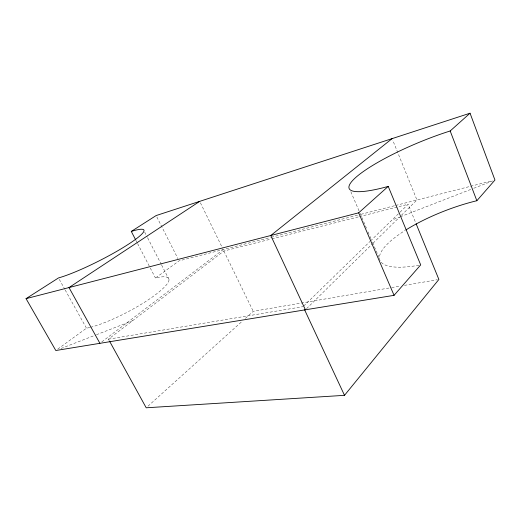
<?xml version="1.0" encoding="UTF-8"?>
<svg xmlns="http://www.w3.org/2000/svg" width="521" height="521" viewBox="0 0 521 521"><rect width="100%" height="100%" fill="white"/><g stroke="black" fill="none" stroke-linecap="round" stroke-linejoin="round"><path stroke-width="0.39" stroke-dasharray="2.6 1.95" d="M306.569 308.66L372.463 243.795M373.043 243.222L399.627 217.049L392 220.012M401.359 215.342L416.95 199.999L392.704 140.116M303.697 306.068L369.923 241.529M370.503 240.963L399.496 212.705M400.069 212.145L408.145 204.278L415.83 223.073M148.01 406.165L242.415 321.073M245.424 318.357L253.239 311.311L390.874 287.696M109.234 340.591L108.453 339.178L223.874 251.031L271.122 239.041M101.823 341.874L223.19 249.559M57.766 349.096L86.466 328.21A52.354 10.576 -27.6 0 0 89.801 327.475M90.524 327.292A52.354 10.576 -27.6 0 0 155.864 294.45A52.354 10.576 -27.6 0 0 155.46 278.019L179.055 260.852L270.451 237.472M61.081 348.471L95.708 335.029M96.463 334.736L132.679 320.675M400.388 216.756L470.743 189.442M473.765 188.27L492.684 180.93M271.239 237.27L357.875 215.108M361.027 214.307L394.898 205.639M395.686 205.437L492.586 180.65M271.91 238.839L358.533 216.866M359.321 216.664L408.145 204.278M391.675 287.553L400.473 286.049M404.472 285.358L437.282 279.731M108.453 339.178L303.111 306.635M59.27 279.354L64.793 289.266M65.184 289.976L86.466 328.21M136.124 240.748L137.238 242.897M137.609 243.613L149.879 267.266M150.25 267.983L155.46 278.019M144.714 232.145L147.293 237.166M147.664 237.882L161.289 264.394M161.653 265.111L169.019 279.438M156.854 217.003L177.961 258.696M200.422 202.819L222.48 248.1M223.874 251.031L253.239 311.311M350.848 191.761L359.77 212.588M360.089 213.336L366.465 228.211M368.054 231.93L369.649 235.648M369.969 236.391L370.926 238.625M372.522 242.343L374.111 246.062M374.43 246.804L379.529 258.709M418.956 265.222A78.704 22.637 -21.1 0 1 405.279 230.334"/><path stroke-width="0.78" d="M109.618 341.301L146.206 407.793L344.505 395.335L438.884 279.451L416.136 223.822M470.046 113.207L156.124 215.564L131.285 231.428A53.363 7.17 -26.9 0 1 127.059 245.117A53.363 7.17 -26.9 0 1 58.482 277.934L26.05 298.65L55.812 350.516L394.058 295.335L420.694 264.902L388.223 186.394A80.957 15.637 -22.7 0 1 355.667 177.544A80.957 15.637 -22.7 0 1 450.183 130.973L470.046 113.207L494.95 180.045L476.852 200.728A78.704 22.637 -21.1 0 0 405.996 229.891M26.05 298.65L358.669 212.829L388.223 186.394M392.098 138.625L270.77 235.505L305.41 309.8M199.712 201.353L69 287.572L99.915 343.319M131.285 231.428L135.747 240.031M304.479 309.565L344.505 395.335M358.669 212.829L394.058 295.335M450.183 130.973L476.852 200.728"/></g></svg>
